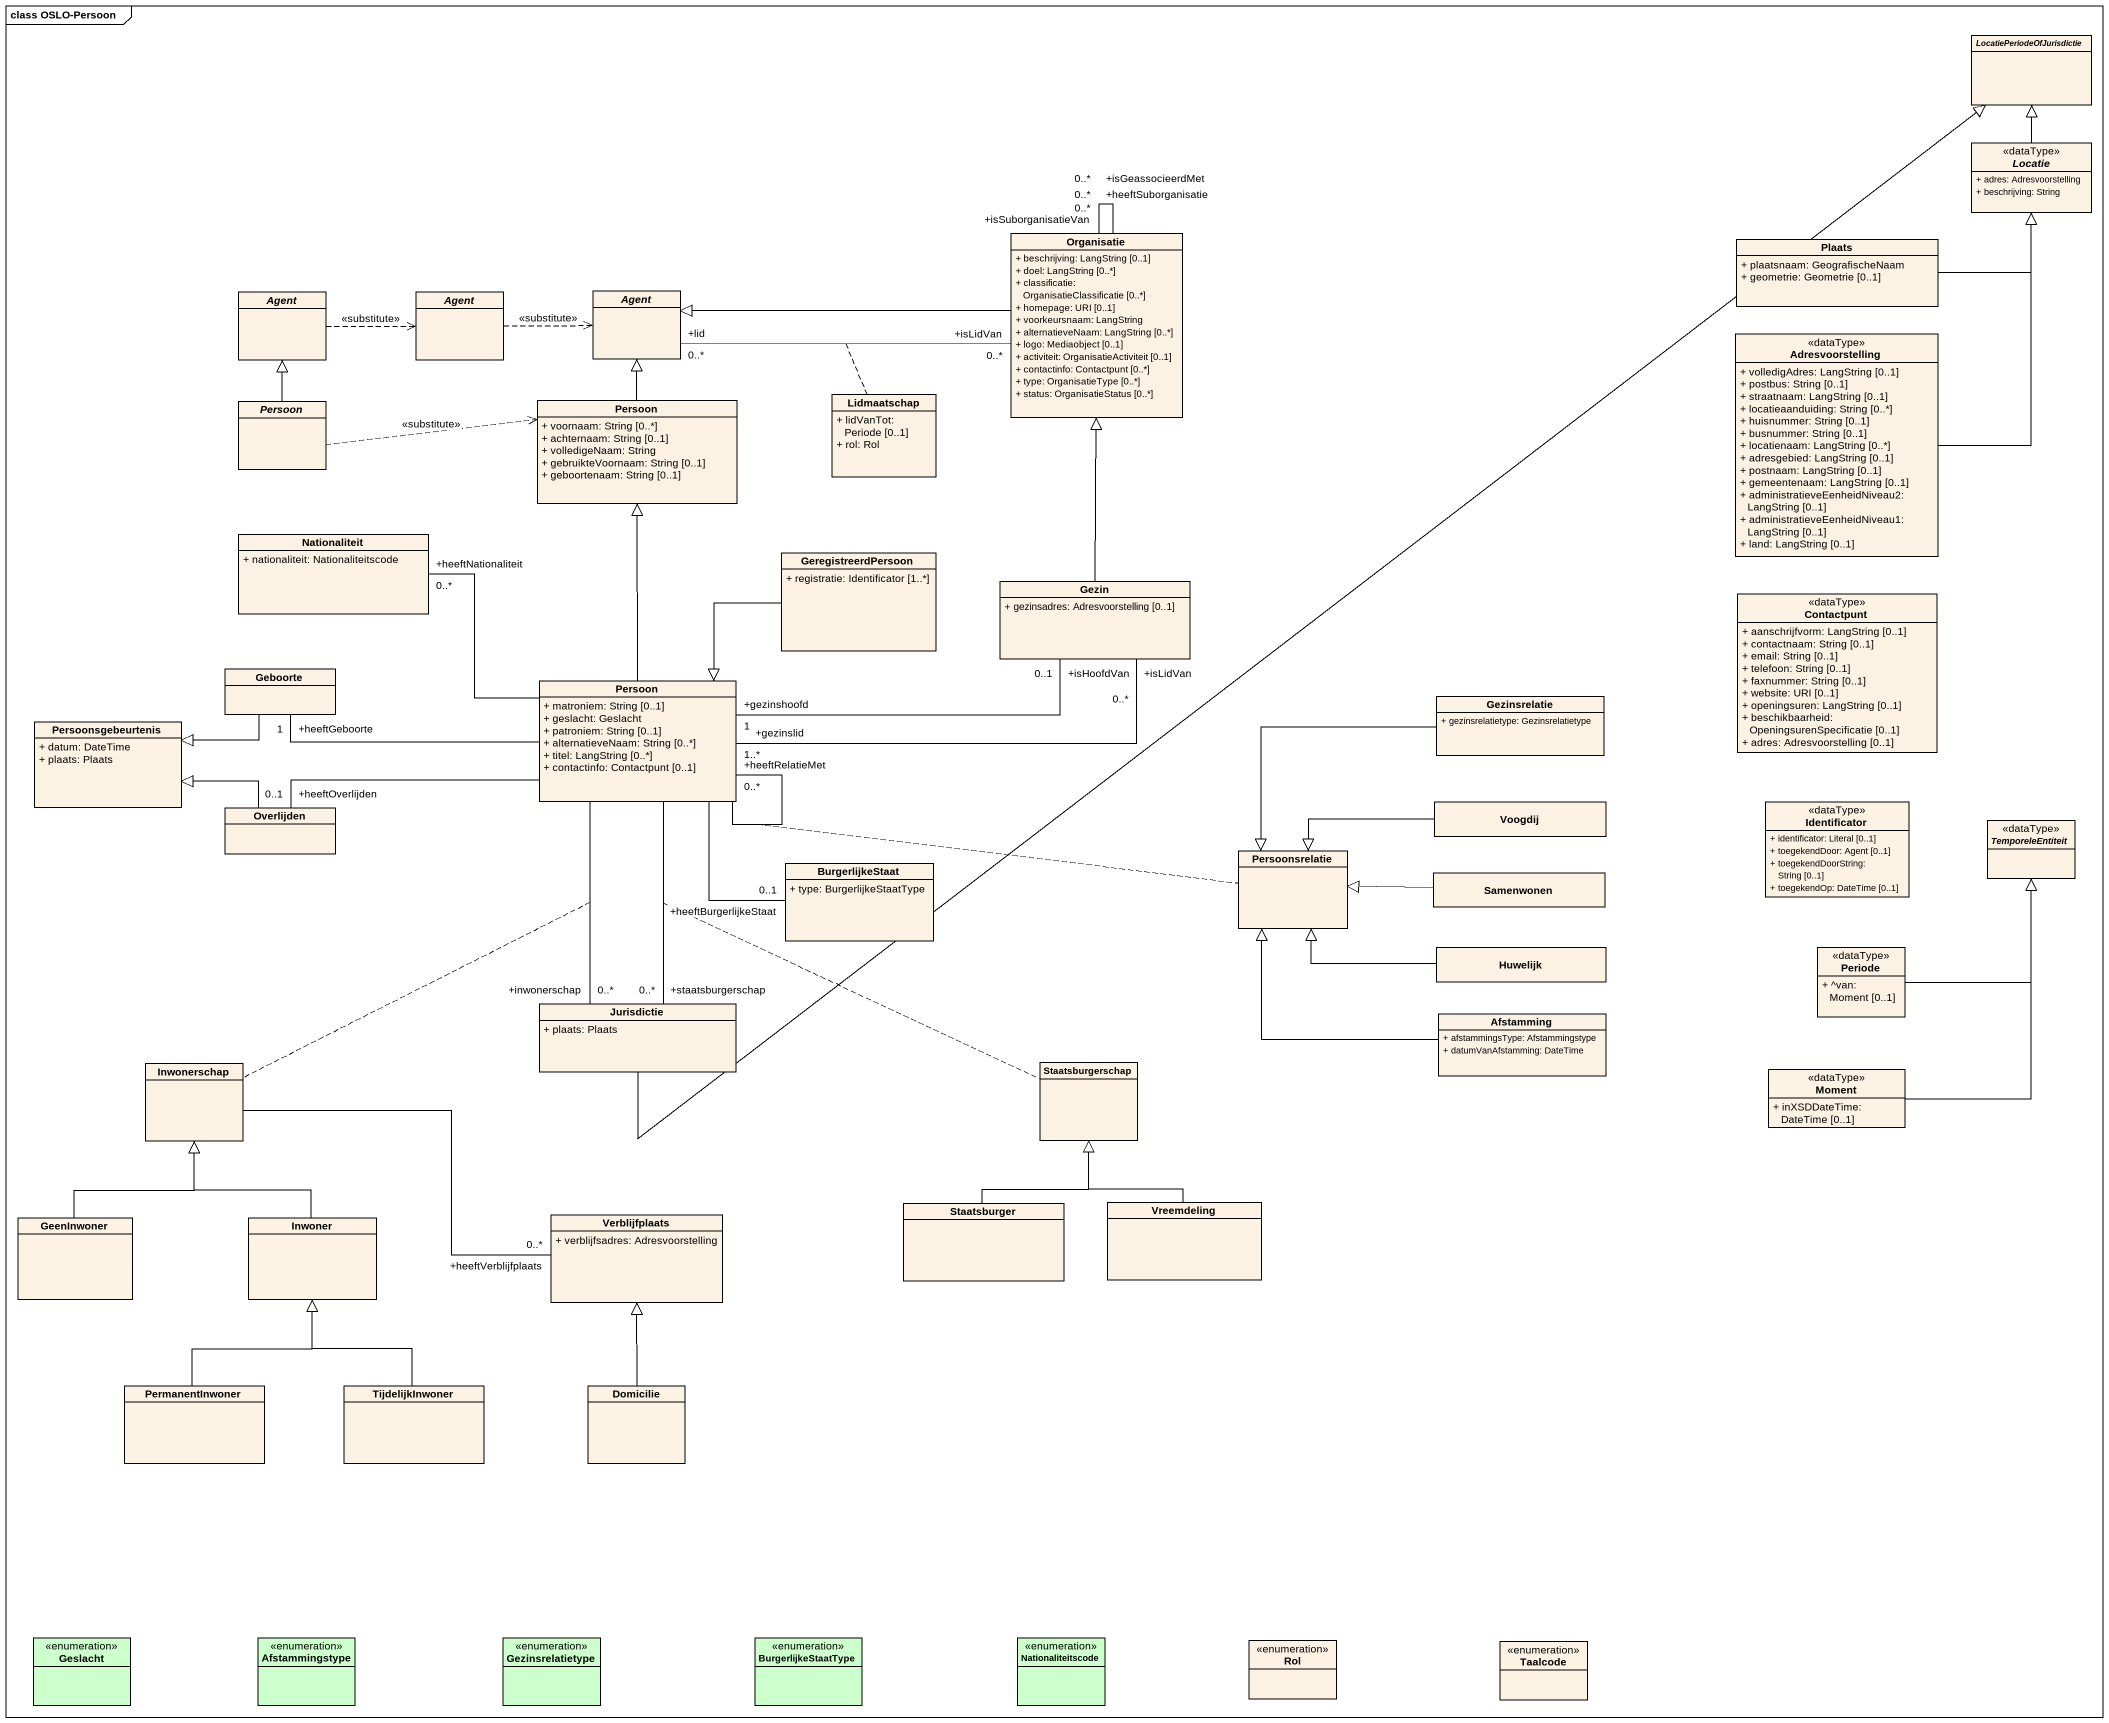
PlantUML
@startuml
mainframe class OSLO-Persoon
hide circle
hide empty members
skinparam classAttributeIconSize 0
abstract class LocatiePeriodeOfJurisdictie
abstract class Locatie <<dataType>> {
  + adres: Adresvoorstelling
  + beschrijving: String
}
class Organisatie {
  + beschrijving: LangString [0..1]
  + doel: LangString [0..*]
  + classificatie: OrganisatieClassificatie [0..*]
  + homepage: URI [0..1]
  + voorkeursnaam: LangString
  + alternatieveNaam: LangString [0..*]
  + logo: Mediaobject [0..1]
  + activiteit: OrganisatieActiviteit [0..1]
  + contactinfo: Contactpunt [0..*]
  + type: OrganisatieType [0..*]
  + status: OrganisatieStatus [0..*]
}
class Plaats {
  + plaatsnaam: GeografischeNaam
  + geometrie: Geometrie [0..1]
}
abstract class "Agent" as Agent_
abstract class "Agent" as Agent__2
abstract class "Agent" as Agent__3
class Adresvoorstelling <<dataType>> {
  + volledigAdres: LangString [0..1]
  + postbus: String [0..1]
  + straatnaam: LangString [0..1]
  + locatieaanduiding: String [0..*]
  + huisnummer: String [0..1]
  + busnummer: String [0..1]
  + locatienaam: LangString [0..*]
  + adresgebied: LangString [0..1]
  + postnaam: LangString [0..1]
  + gemeentenaam: LangString [0..1]
  + administratieveEenheidNiveau2: LangString [0..1]
  + administratieveEenheidNiveau1: LangString [0..1]
  + land: LangString [0..1]
}
abstract class Persoon
class "Persoon" as Persoon_2 {
  + voornaam: String [0..*]
  + achternaam: String [0..1]
  + volledigeNaam: String
  + gebruikteVoornaam: String [0..1]
  + geboortenaam: String [0..1]
}
class Lidmaatschap {
  + lidVanTot: Periode [0..1]
  + rol: Rol
}
class Nationaliteit {
  + nationaliteit: Nationaliteitscode
}
class GeregistreerdPersoon {
  + registratie: Identificator [1..*]
}
class Gezin {
  + gezinsadres: Adresvoorstelling [0..1]
}
class Contactpunt <<dataType>> {
  + aanschrijfvorm: LangString [0..1]
  + contactnaam: String [0..1]
  + email: String [0..1]
  + telefoon: String [0..1]
  + faxnummer: String [0..1]
  + website: URI [0..1]
  + openingsuren: LangString [0..1]
  + beschikbaarheid: OpeningsurenSpecificatie [0..1]
  + adres: Adresvoorstelling [0..1]
}
class Geboorte
class "Persoon" as Persoon_3 {
  + matroniem: String [0..1]
  + geslacht: Geslacht
  + patroniem: String [0..1]
  + alternatieveNaam: String [0..*]
  + titel: LangString [0..*]
  + contactinfo: Contactpunt [0..1]
}
class Gezinsrelatie {
  + gezinsrelatietype: Gezinsrelatietype
}
class Persoonsgebeurtenis {
  + datum: DateTime
  + plaats: Plaats
}
class Overlijden
class Voogdij
class Identificator <<dataType>> {
  + identificator: Literal [0..1]
  + toegekendDoor: Agent [0..1]
  + toegekendDoorString: String [0..1]
  + toegekendOp: DateTime [0..1]
}
abstract class TemporeleEntiteit <<dataType>>
class BurgerlijkeStaat {
  + type: BurgerlijkeStaatType
}
class Persoonsrelatie
class Samenwonen
class Huwelijk
class Periode <<dataType>> {
  + ^van: Moment [0..1]
}
class Jurisdictie {
  + plaats: Plaats
}
class Afstamming {
  + afstammingsType: Afstammingstype
  + datumVanAfstamming: DateTime
}
class Inwonerschap
class Staatsburgerschap
class Moment <<dataType>> {
  + inXSDDateTime: DateTime [0..1]
}
class GeenInwoner
class Inwoner
class Verblijfplaats {
  + verblijfsadres: Adresvoorstelling
}
class Staatsburger
class Vreemdeling
class PermanentInwoner
class TijdelijkInwoner
class Domicilie
enum Geslacht #CCFFCC
enum Afstammingstype #CCFFCC
enum Gezinsrelatietype #CCFFCC
enum BurgerlijkeStaatType #CCFFCC
enum Nationaliteitscode #CCFFCC
enum Rol
enum Taalcode
Locatie -up-|> LocatiePeriodeOfJurisdictie
Organisatie -- "+isSuborganisatieVan\n0..*" Organisatie
Organisatie -- "+heeftSuborganisatie\n0..*" Organisatie
Organisatie -- "+isGeassocieerdMet\n0..*" Organisatie
Organisatie "+isLidVan\n0..*" -left- "+lid\n0..*" Agent__3
(Organisatie, Agent__3) .. Lidmaatschap
Organisatie -left-|> Agent__3
Plaats -right-|> Locatie
Agent_ .right.> Agent__2 : <<substitute>>
Agent__2 .right.> Agent__3 : <<substitute>>
Adresvoorstelling -up-|> Locatie
Persoon -up-|> Agent_
Persoon .right.> Persoon_2 : <<substitute>>
Persoon_2 -up-|> Agent__3
GeregistreerdPersoon --|> Persoon_3
Gezin -up-|> Organisatie
Geboorte -left-|> Persoonsgebeurtenis
Persoon_3 -up-|> Persoon_2
Persoon_3 -left- "+heeftNationaliteit\n0..*" Nationaliteit
Persoon_3 "+gezinshoofd\n1" -right- "+isHoofdVan\n0..1" Gezin
Persoon_3 "+gezinslid\n1..*" -right- "+isLidVan\n0..*" Gezin
Persoon_3 -left- "+heeftGeboorte\n1" Geboorte
Persoon_3 -- "+heeftRelatieMet\n0..*" Persoon_3
(Persoon_3, Persoon_3) .. Persoonsrelatie
Persoon_3 -left- "+heeftOverlijden\n0..1" Overlijden
Persoon_3 -- "+heeftBurgerlijkeStaat\n0..1" BurgerlijkeStaat
Persoon_3 -- "+staatsburgerschap\n0..*" Jurisdictie
(Persoon_3, Jurisdictie) .. Staatsburgerschap
Persoon_3 -- "+inwonerschap\n0..*" Jurisdictie
(Persoon_3, Jurisdictie) .. Inwonerschap
Gezinsrelatie --|> Persoonsrelatie
Overlijden -left-|> Persoonsgebeurtenis
Voogdij -left-|> Persoonsrelatie
Samenwonen -left-|> Persoonsrelatie
Huwelijk -left-|> Persoonsrelatie
Periode -up-|> TemporeleEntiteit
Jurisdictie -up-|> LocatiePeriodeOfJurisdictie
Afstamming -up-|> Persoonsrelatie
Inwonerschap -right- "+heeftVerblijfplaats\n0..*" Verblijfplaats
Moment -up-|> TemporeleEntiteit
GeenInwoner -up-|> Inwonerschap
Inwoner -up-|> Inwonerschap
Staatsburger -up-|> Staatsburgerschap
Vreemdeling -up-|> Staatsburgerschap
PermanentInwoner -up-|> Inwoner
TijdelijkInwoner -up-|> Inwoner
Domicilie -up-|> Verblijfplaats
@enduml
